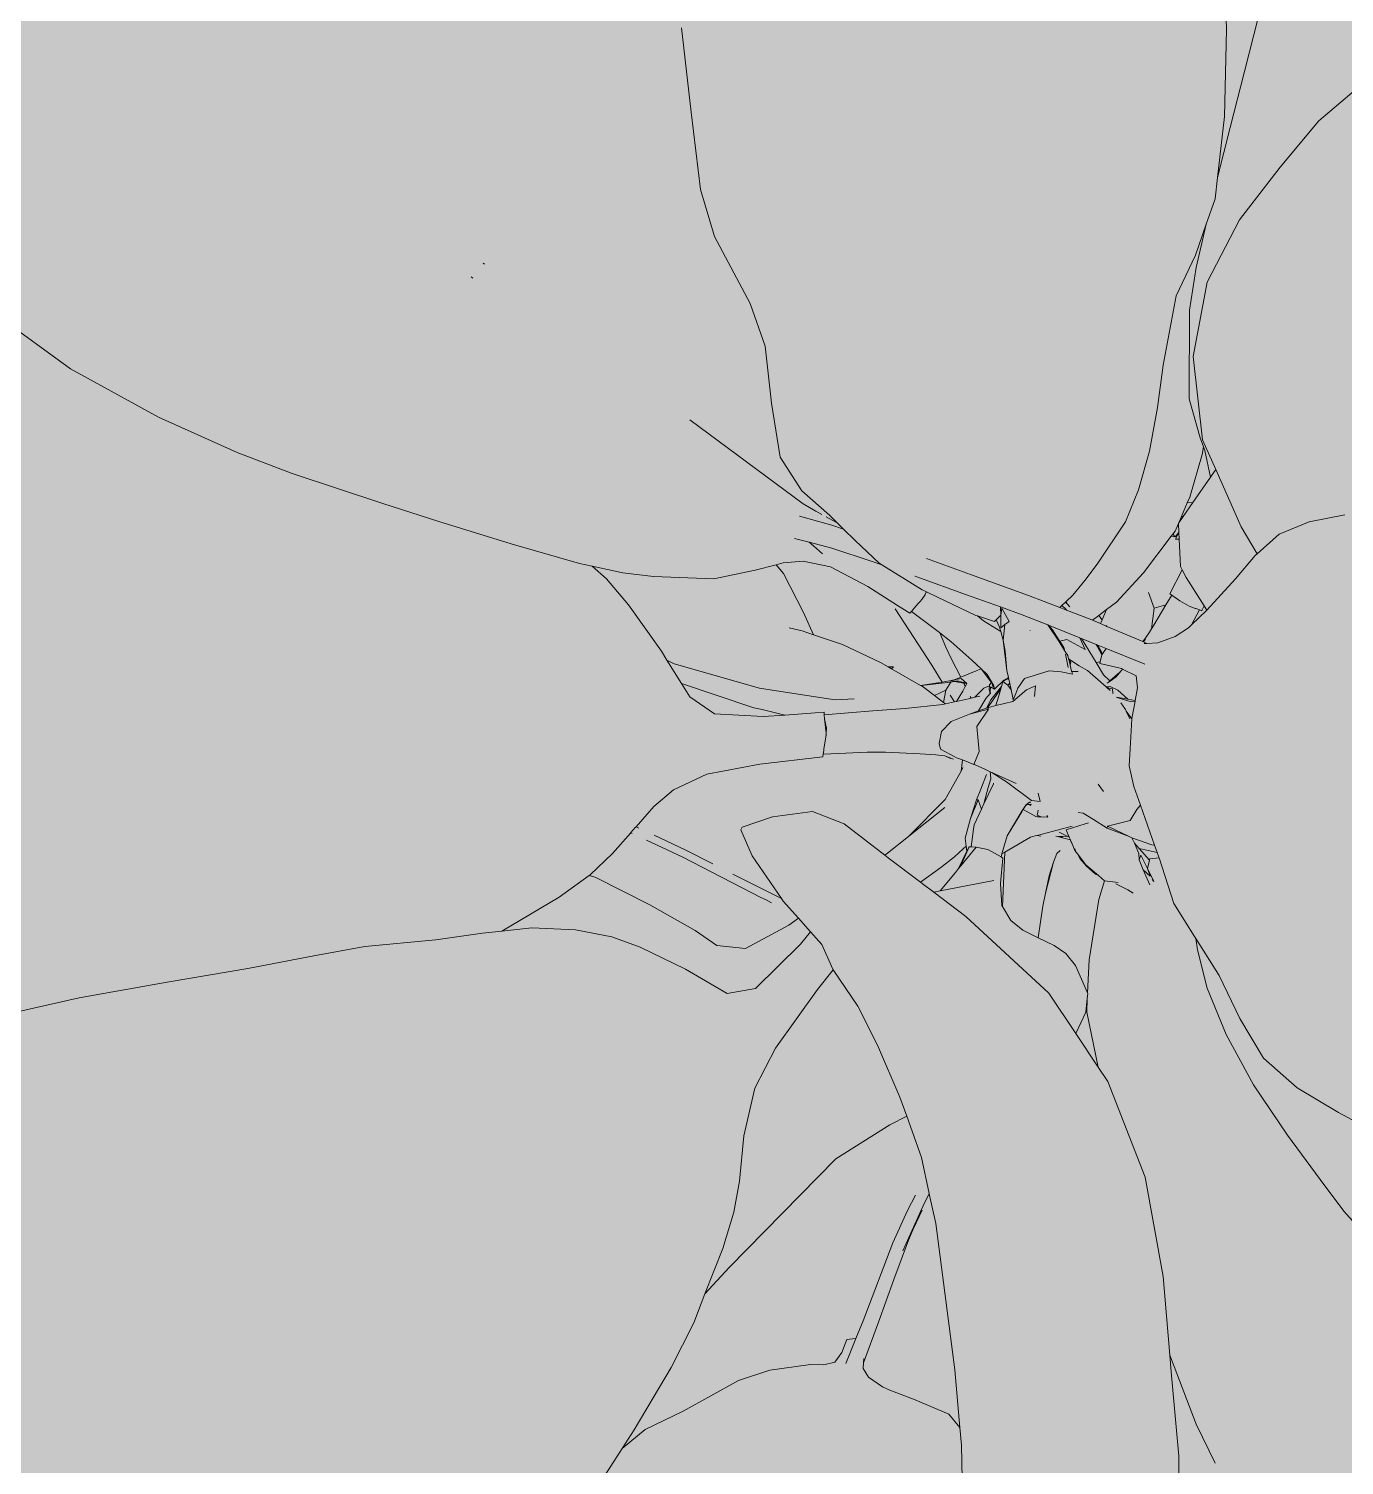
# Model space of a CAD drawing. Header units: millimetres. Extents: x 488786 to 747986, y 25193 to 95000.
# Drawn here: x 580225.8 to 580450.5, y 80676 to 80921.4 of the extents above; entities that cross this region are included whole.
import ezdxf

# ---------------------------------------------------------------- set-up
doc = ezdxf.new("R2010")
doc.units = ezdxf.units.MM
doc.layers.add('25. 255', color=255, linetype='Continuous')
doc.layers.add('7. FUR2', color=241, linetype='Continuous', lineweight=5)

# ---------------------------------------------------------------- blocks, each defined once
blk = doc.blocks.new('YUHIHA_Accessory_Plant_Radial_A_Plan', base_point=(62331.64, -72220.07))
at = {"layer": '25. 255'}
h = blk.add_hatch(color=256, dxfattribs=at)
h.dxf.hatch_style = 1
h.paths.add_polyline_path([(61891.85, -72137.55), (61887.88, -72134.24), (61889.15, -72132.94), (61897.4, -72130.3), (61902.91, -72126.81), (61921, -72113.15), (61924.22, -72109.21), (61927.7, -72106.19), (61934.28, -72103.07), (61941.83, -72100.38), (61959.35, -72094.82), (61966.26, -72092.41), (61986.31, -72088.41), (61993.65, -72086.63), (62013.31, -72083), (62027.58, -72080.87), (62043.03, -72078.33), (62059.88, -72076.48), (62059.97, -72076.48), (62080.34, -72071.75), (62094.01, -72069.46), (62100.54, -72068.78), (62098.86, -72060.68), (62098.29, -72052.25), (62092.94, -72047.19), (62083.69, -72036.66), (62079.18, -72030.61), (62076.08, -72024.9), (62073.7, -72022.48), (62068.51, -72019.08), (62048.53, -72006.36), (62046.59, -72003.81), (62045.72, -72001.39), (62040.12, -71992.94), (62035.28, -71982.01), (62031.88, -71976.51), (62029.66, -71973.08), (62024.87, -71966.31), (62006.35, -71941.72), (62002.49, -71936.11), (62001.08, -71932.02), (61997.02, -71915.83), (61994.08, -71908.61), (61992.19, -71904.15), (61993.06, -71903.83), (61995.66, -71905.29), (61999.01, -71906.17), (62003.91, -71906.54), (62021.48, -71906.27), (62024.48, -71906.16), (62029.84, -71905.71), (62037.1, -71905.82), (62045.83, -71907.4), (62054.53, -71909.7), (62068.23, -71914.1), (62074.92, -71915.6), (62082.53, -71917.7), (62101.17, -71925.65), (62108.87, -71928.42), (62130.28, -71936.78), (62163.61, -71950.87), (62163.98, -71949.81), (62166.85, -71940.94), (62166.8, -71932.37), (62168.21, -71920.79), (62171.84, -71904.66), (62173.79, -71898.68), (62178.13, -71880.16), (62182.66, -71885), (62185.69, -71887.44), (62197.29, -71895.31), (62203.26, -71899.19), (62210.2, -71907.11), (62215.34, -71913.69), (62222.16, -71919.89), (62229.64, -71928.54), (62230.46, -71926.43), (62233.52, -71922.36), (62235.71, -71917.96), (62240.15, -71911.36), (62245.8, -71903.69), (62247.97, -71897.05), (62250.12, -71892.1), (62261.68, -71873.48), (62269.64, -71861.78), (62271.61, -71866.15), (62273.14, -71868.71), (62282.72, -71882.87), (62287.59, -71896.47), (62287.81, -71896.87), (62294.9, -71897.81), (62299.43, -71898.62), (62308.49, -71901.3), (62314.5, -71903.76), (62321.39, -71907.69), (62340.62, -71924.12), (62345.32, -71930.32), (62355.47, -71951.54), (62359.4, -71962.12), (62360.42, -71965.64), (62365.77, -71952.52), (62367.1, -71942.99), (62367.42, -71935.61), (62368.56, -71931.42), (62372.01, -71926.36), (62372.46, -71922.42), (62373.51, -71917.11), (62376.32, -71914.43), (62378.08, -71912.29), (62378.91, -71905.18), (62380.43, -71903.29), (62387.36, -71899.61), (62396.43, -71896.4), (62405.96, -71892.76), (62407.94, -71892.23), (62409, -71893.13), (62409.96, -71894.96), (62414.33, -71900.22), (62429.84, -71916.68), (62430.2, -71917.36), (62443.21, -71902.38), (62448.12, -71898.42), (62450.16, -71895.74), (62456.61, -71883.08), (62464.66, -71869.62), (62466.47, -71867.13), (62475.08, -71858.69), (62480.07, -71855.17), (62484.57, -71852.2), (62498.18, -71839.64), (62519.49, -71817.91), (62524.37, -71813.3), (62528.01, -71811.29), (62542.45, -71804.79), (62552.76, -71798.26), (62553.09, -71799.04), (62551.9, -71801.77), (62551.27, -71805.12), (62551.15, -71809.87), (62552.12, -71826.61), (62552.9, -71834.46), (62553.02, -71841.37), (62551.88, -71849.91), (62546.55, -71872.28), (62543.63, -71886.38), (62540.42, -71895.84), (62537.02, -71905.35), (62532.04, -71921.9), (62516.34, -71967.78), (62514.41, -71972.87), (62517.12, -71971.93), (62522.13, -71970.85), (62528.43, -71970.38), (62531.13, -71969.7), (62544.53, -71967.52), (62554.51, -71967.44), (62565.15, -71964.1), (62571.63, -71963.03), (62579.24, -71961.94), (62592.24, -71960.6), (62597.15, -71959.94), (62608.77, -71957.43), (62612.23, -71956.75), (62611.61, -71957.87), (62606.65, -71962.85), (62604.39, -71966.32), (62599.04, -71978.16), (62596.86, -71984.12), (62591.5, -71991.88), (62586.97, -71997.72), (62583.27, -72004.75), (62575.74, -72014.73), (62573.37, -72018.81), (62566.05, -72029.06), (62559.69, -72036.33), (62546.88, -72049.83), (62575.78, -72040.01), (62587.5, -72036.51), (62600.85, -72033.94), (62618.33, -72032.55), (62625.61, -72033.55), (62628.92, -72033.49), (62642.15, -72034.18), (62651.94, -72036.52), (62656.94, -72037.78), (62661.99, -72037.99), (62668.79, -72037.69), (62678.92, -72038.62), (62704.42, -72042.85), (62717.69, -72044.07), (62728.89, -72044.22), (62724.22, -72047.29), (62716.78, -72052.86), (62706.19, -72063.86), (62701.45, -72069.54), (62692.68, -72076.67), (62688.9, -72079.49), (62685.7, -72082.19), (62679.31, -72089.3), (62668.22, -72099.6), (62664.31, -72103.74), (62659.79, -72107.85), (62652.32, -72112.92), (62642.54, -72119.23), (62631.08, -72127.06), (62618.33, -72135.22), (62604.67, -72142.53), (62591.62, -72148.26), (62580.72, -72151.68), (62563.43, -72155.58), (62555.86, -72155.83), (62565.21, -72157.1), (62574.87, -72160.18), (62582.55, -72163.61), (62586.34, -72165.99), (62590.38, -72169.64), (62601.62, -72177.87), (62608.84, -72184.51), (62615.34, -72187.42), (62620.25, -72190.17), (62634.21, -72200.61), (62638.02, -72204.06), (62649.74, -72213.71), (62649.03, -72214.25), (62644.74, -72215.22), (62634.62, -72220.49), (62626.48, -72225.1), (62622.37, -72226.37), (62622, -72226.44), (62652.26, -72241.84), (62661.18, -72247.35), (62667.73, -72253.73), (62670.64, -72256.44), (62680.74, -72262.68), (62686.88, -72266.88), (62692.3, -72270.87), (62695.7, -72273.6), (62698.49, -72276.71), (62702.07, -72281.85), (62707.31, -72287.82), (62715.11, -72293.4), (62722.49, -72297.96), (62726.53, -72300.89), (62732.31, -72307.54), (62745.32, -72329.57), (62752.65, -72343.38), (62757.37, -72354.87), (62762.04, -72364.41), (62767.79, -72375.25), (62772.94, -72384.18), (62775.41, -72389.67), (62773.1, -72390.18), (62767.94, -72388.64), (62761.86, -72387.97), (62726.31, -72391.68), (62720.53, -72393.02), (62712.44, -72393.88), (62691.73, -72391.1), (62675.66, -72387.1), (62658.27, -72384.52), (62644.65, -72381.02), (62631.01, -72377.19), (62621.26, -72374.63), (62579.93, -72360.59), (62560.74, -72355.28), (62540.51, -72348.87), (62520.16, -72339.71), (62508.07, -72333.66), (62505.68, -72333.44), (62510.42, -72343.05), (62515.6, -72352.17), (62520.15, -72361.46), (62523.04, -72371.57), (62524.16, -72378.43), (62529.28, -72379.02), (62540.14, -72381.23), (62545.13, -72383.15), (62551.18, -72386.6), (62568.67, -72398.9), (62578.42, -72407.06), (62581.68, -72410.42), (62590.2, -72418.14), (62595.59, -72423.66), (62605.52, -72439.71), (62611.05, -72447.98), (62616.1, -72456.72), (62619.67, -72466.57), (62622.24, -72479.7), (62622.02, -72482.06), (62622, -72485.47), (62623.13, -72495), (62622.98, -72510.96), (62626.1, -72522.32), (62626.39, -72524.59), (62628.39, -72544.38), (62628.64, -72550.4), (62629.61, -72561.1), (62630.92, -72569.9), (62629.92, -72569.35), (62625.49, -72564.51), (62617.66, -72559.39), (62610.15, -72555.34), (62604.07, -72552.45), (62596.74, -72546.84), (62591.5, -72542.52), (62585.06, -72538.97), (62576.84, -72532.86), (62573.19, -72530.7), (62563.38, -72522.83), (62549.15, -72508.99), (62541.47, -72500.82), (62534.1, -72491.68), (62527.49, -72482.51), (62522.12, -72474.23), (62517.9, -72466.96), (62517.49, -72466.15), (62516.06, -72465.03), (62503.69, -72458.29), (62496.54, -72454.66), (62489.74, -72448.7), (62484.82, -72443.9), (62478.5, -72439.57), (62470.62, -72432.74), (62463.24, -72427.35), (62458.11, -72422.34), (62437.4, -72400.97), (62429.97, -72392.47), (62426.81, -72388.49), (62424.93, -72386.71), (62426.12, -72388.8), (62430.59, -72397.54), (62434, -72406.86), (62436.08, -72414.68), (62436.55, -72418.94), (62436.23, -72424.03), (62436.87, -72429.01), (62436.82, -72439), (62435.85, -72446.68), (62436.32, -72450.65), (62437.67, -72459.42), (62437.18, -72476.93), (62436.54, -72482.06), (62436.41, -72496.28), (62435.52, -72496.07), (62432.08, -72493.3), (62420.91, -72486.65), (62414.84, -72482.9), (62403.44, -72472.77), (62390.51, -72464.13), (62384.29, -72484.72), (62377.29, -72501.7), (62372.39, -72509.93), (62369.1, -72513.33), (62364.96, -72518.55), (62359.55, -72527.98), (62349.67, -72541.7), (62346.73, -72544.77), (62341.7, -72549.53), (62336.43, -72555.58), (62332.78, -72562.53), (62326.98, -72575.24), (62319.66, -72585.56), (62310.66, -72596.95), (62301.82, -72607.64), (62294.03, -72615.43), (62281.29, -72630.8), (62275.9, -72638), (62272.33, -72641.88), (62271.05, -72640.22), (62270.42, -72635.58), (62268.76, -72630.5), (62265.79, -72624.31), (62261.21, -72616.32), (62253.32, -72603.31), (62250.24, -72599.14), (62246.75, -72592.94), (62243.87, -72584.39), (62241.65, -72575.4), (62238.4, -72561.26), (62232.1, -72546.9), (62225.49, -72523.84), (62222.08, -72515.38), (62218.89, -72506.18), (62214.19, -72475.61), (62212.85, -72457.54), (62212.34, -72438.3), (62213.94, -72380.01), (62214.9, -72367.71), (62214.47, -72366.47), (62207.02, -72368.28), (62200.18, -72369.04), (62196.89, -72369.15), (62189.78, -72370.88), (62182.15, -72373.8), (62172.3, -72375.67), (62163.53, -72376.95), (62157.71, -72377.56), (62147.56, -72379.11), (62150.55, -72371.91), (62152.76, -72362.69), (62146.85, -72362.26), (62137.32, -72360.94), (62128.48, -72362.54), (62107.82, -72362.07), (62102.8, -72361.41), (62088.73, -72360.24), (62088.93, -72359.41), (62091.6, -72356.26), (62095.04, -72349.89), (62086.73, -72349.13), (62083.94, -72348.63), (62075.42, -72350.63), (62070.96, -72351.54), (62067.98, -72351.67), (62065.07, -72351.51), (62055.35, -72351.46), (62048.7, -72351.05), (62039.34, -72350.36), (62033.24, -72349.51), (62026.77, -72347.91), (62015.3, -72344.58), (62004.34, -72341.12), (61999.4, -72339.18), (61995.68, -72337.39), (61988.39, -72334.4), (61980, -72331.24), (61973.04, -72328.96), (61968.96, -72327.25), (61969.26, -72325.78), (61971.59, -72323.95), (61973.65, -72321.12), (61975.87, -72316.45), (61982.34, -72299.14), (61982.73, -72294.11), (61983.74, -72289.94), (61986.93, -72284.87), (61991.01, -72279.96), (62000.93, -72269.05), (62004.85, -72264.61), (62017.71, -72254.64), (62022.31, -72250.57), (62035.3, -72240.26), (62045.07, -72233.06), (62055.63, -72224.78), (62066.7, -72217.31), (62048.93, -72214.46), (62032.78, -72211.3), (62024.54, -72208.77), (62018.11, -72205.4), (62015.25, -72204.24), (62005.56, -72201.78), (61999.51, -72200.41), (61994.1, -72199.11), (61990.66, -72198.05), (61987.4, -72196.86), (61976.29, -72192.99), (61968.8, -72190.12), (61958.3, -72185.94), (61951.67, -72182.6), (61945.02, -72178.25), (61933.52, -72169.87), (61922.67, -72161.58), (61918, -72157.48), (61914.56, -72154.27), (61899.04, -72142.48)])
at = {"layer": '7. FUR2'}
for p, q in [((62362.05, -72043.22), (62361.69, -72031.16)), ((62369.13, -72034.76), (62365.1, -72050.37)), ((62268.93, -72042.95), (62270.59, -72057.33)), ((62361.69, -72058.08), (62362.05, -72043.22)), ((62365.1, -72050.37), (62362.65, -72059.96)), ((62377.84, -72058.81), (62385.34, -72052.42)), ((62270.59, -72057.33), (62272.18, -72070.57)), ((62360.51, -72068.48), (62361.69, -72058.08)), ((62371.19, -72066.75), (62377.84, -72058.81)), ((62362.65, -72059.96), (62360.51, -72068.48)), ((62364.27, -72075.75), (62371.19, -72066.75)), ((62360.09, -72072.14), (62360.51, -72068.48)), ((62272.18, -72070.57), (62274.59, -72078.56)), ((62358.58, -72076.5), (62360.09, -72072.14)), ((62356.74, -72081.78), (62358.58, -72076.5)), ((62358.58, -72076.5), (62356.87, -72083.9)), ((62358.75, -72086.36), (62364.27, -72075.75)), ((62274.59, -72078.56), (62280.66, -72090.02)), ((62235.06, -72083.14), (62235.27, -72083.29)), ((62353.42, -72088.7), (62356.74, -72081.78)), ((62356.87, -72083.9), (62355.7, -72091.19)), ((62232.98, -72085.48), (62233.28, -72085.7)), ((62356.33, -72099.11), (62358.75, -72086.36)), ((62351.24, -72100.54), (62353.42, -72088.7)), ((62150.36, -72090.89), (62164.55, -72101.21)), ((62280.66, -72090.02), (62283.2, -72097.33)), ((62355.7, -72091.19), (62355.66, -72106.34)), ((62283.2, -72097.33), (62284.29, -72107.06)), ((62164.55, -72101.21), (62179.58, -72109.46)), ((62350.26, -72107.79), (62351.24, -72100.54)), ((62357.95, -72113.3), (62356.33, -72099.11)), ((62284.29, -72107.06), (62285.77, -72116.27)), ((62348.89, -72115.24), (62350.26, -72107.79)), ((62355.66, -72106.34), (62357.52, -72112.97)), ((62179.58, -72109.46), (62193.02, -72115.47)), ((62270.36, -72109.89), (62289.72, -72124.26)), ((62357.52, -72112.97), (62358.11, -72114.53)), ((62360.22, -72118.41), (62357.95, -72113.3)), ((62193.02, -72115.47), (62202.4, -72119.09)), ((62347.01, -72121.84), (62348.89, -72115.24)), ((62355.76, -72123.12), (62357.88, -72115.85)), ((62357.88, -72115.85), (62358.11, -72114.53)), ((62358.11, -72114.53), (62358.35, -72115.15)), ((62358.35, -72115.15), (62359.33, -72119.68)), ((62285.77, -72116.27), (62289.5, -72122.03)), ((62360.22, -72118.41), (62359.33, -72119.68)), ((62364.57, -72128.19), (62360.22, -72118.41)), ((62202.4, -72119.09), (62217.92, -72124.2)), ((62359.33, -72119.68), (62356.3, -72124.02)), ((62289.5, -72122.03), (62294.19, -72126.16)), ((62344.77, -72127.31), (62347.01, -72121.84)), ((62355.35, -72124.07), (62355.76, -72123.12)), ((62217.92, -72124.2), (62227.48, -72127.27)), ((62289.72, -72124.26), (62291.86, -72125.5)), ((62291.86, -72125.5), (62292.92, -72126.07)), ((62354.34, -72126.4), (62355.35, -72124.07)), ((62356.3, -72124.02), (62354.64, -72126.39)), ((62355.35, -72124.07), (62356.3, -72124.02)), ((62227.48, -72127.27), (62239.85, -72131.11)), ((62289.06, -72126.36), (62294.61, -72127.88)), ((62293.64, -72126.47), (62294.77, -72127.11)), ((62294.19, -72126.16), (62295.53, -72127.48)), ((62294.61, -72127.88), (62296.61, -72128.56)), ((62294.77, -72127.11), (62295.53, -72127.48)), ((62295.53, -72127.48), (62296.61, -72128.56)), ((62339.94, -72134.53), (62344.77, -72127.31)), ((62353.25, -72128.91), (62353.83, -72127.59)), ((62353.84, -72127.52), (62353.83, -72127.59)), ((62353.83, -72127.59), (62353.84, -72127.55)), ((62353.89, -72129.17), (62353.83, -72127.59)), ((62353.88, -72127.47), (62353.84, -72127.52)), ((62354.64, -72126.39), (62353.88, -72127.47)), ((62353.88, -72127.47), (62354.34, -72126.4)), ((62354.34, -72126.4), (62354.64, -72126.39)), ((62367.3, -72132.78), (62364.57, -72128.19)), ((62376.15, -72127.32), (62371.06, -72129.43)), ((62382.29, -72126.13), (62376.15, -72127.32)), ((62290.73, -72130.8), (62288.23, -72130.15)), ((62291.47, -72131.43), (62290.73, -72130.8)), ((62294.61, -72131.8), (62290.73, -72130.8)), ((62296.61, -72128.56), (62298.57, -72130.51)), ((62298.57, -72130.51), (62302.69, -72134.39)), ((62347.89, -72136.02), (62352.6, -72129.78)), ((62352.6, -72129.78), (62352.88, -72129.41)), ((62352.6, -72129.78), (62353.25, -72129.9)), ((62352.88, -72129.41), (62353.25, -72128.91)), ((62353.25, -72129.9), (62352.88, -72129.41)), ((62353.89, -72129.17), (62353.25, -72129.9)), ((62353.33, -72130.29), (62353.89, -72129.17)), ((62353.97, -72130.31), (62353.33, -72130.29)), ((62353.89, -72129.17), (62353.97, -72130.31)), ((62353.97, -72130.31), (62354.18, -72134.95)), ((62371.06, -72129.43), (62367.3, -72132.78)), ((62239.85, -72131.11), (62251.5, -72134.45)), ((62293.03, -72132.78), (62291.47, -72131.43)), ((62301.52, -72134.1), (62294.61, -72131.8)), ((62366.95, -72133.09), (62363.6, -72137.07)), ((62367.3, -72132.78), (62366.95, -72133.09)), ((62251.5, -72134.45), (62253.65, -72134.92)), ((62256.09, -72137.09), (62253.65, -72134.92)), ((62253.65, -72134.92), (62258.88, -72136.06)), ((62274.43, -72137.08), (62281.5, -72135.58)), ((62281.5, -72135.58), (62285.12, -72134.66)), ((62285.12, -72134.66), (62286.31, -72134.35)), ((62286.35, -72136.17), (62285.12, -72134.66)), ((62286.31, -72134.35), (62289.71, -72134.03)), ((62289.71, -72134.03), (62294.41, -72135.01)), ((62294.41, -72135.01), (62300.77, -72138.38)), ((62303.14, -72134.66), (62301.52, -72134.1)), ((62302.69, -72134.39), (62303.14, -72134.66)), ((62303.14, -72134.66), (62310.02, -72138.93)), ((62310.79, -72133.57), (62318.3, -72136.31)), ((62337.84, -72137.34), (62339.94, -72134.53)), ((62354.46, -72135.5), (62352.38, -72139.65)), ((62354.18, -72134.95), (62354.46, -72135.5)), ((62354.46, -72135.5), (62355.15, -72136.82)), ((62259.85, -72141.53), (62256.09, -72137.09)), ((62258.88, -72136.06), (62264.16, -72136.68)), ((62264.16, -72136.68), (62274.43, -72137.08)), ((62289.78, -72142.82), (62286.35, -72136.17)), ((62308.78, -72136.63), (62308.85, -72136.63)), ((62309.13, -72136.75), (62308.85, -72136.63)), ((62317.61, -72139.77), (62309.13, -72136.75)), ((62318.3, -72136.31), (62328.23, -72139.92)), ((62335.77, -72139.86), (62337.84, -72137.34)), ((62343.24, -72141.03), (62347.89, -72136.02)), ((62355.15, -72136.82), (62358.24, -72141.67)), ((62363.6, -72137.07), (62358.71, -72142.4)), ((62300.77, -72138.38), (62305.85, -72141.6)), ((62309.69, -72140.91), (62309.97, -72140.58)), ((62309.97, -72140.58), (62310.48, -72139.87)), ((62310.02, -72138.93), (62310.77, -72139.29)), ((62310.54, -72139.8), (62310.48, -72139.87)), ((62310.58, -72139.7), (62310.54, -72139.8)), ((62310.58, -72139.7), (62310.77, -72139.29)), ((62310.77, -72139.29), (62312.69, -72140.22)), ((62312.69, -72140.22), (62319.23, -72143.33)), ((62323.45, -72141.87), (62317.61, -72139.77)), ((62328.23, -72139.92), (62333.57, -72141.97)), ((62334.63, -72140.96), (62335.77, -72139.86)), ((62348.74, -72139.41), (62349.67, -72142.08)), ((62352.69, -72139.86), (62351.7, -72141.51)), ((62352.38, -72139.65), (62352.69, -72139.86)), ((62352.69, -72139.86), (62354.1, -72140.8)), ((62265.48, -72149.44), (62259.85, -72141.53)), ((62291.5, -72146.63), (62289.78, -72142.82)), ((62305.42, -72142.18), (62311.67, -72151.8)), ((62305.85, -72141.6), (62307.96, -72142.94)), ((62307.96, -72142.94), (62308.22, -72142.65)), ((62308.22, -72142.65), (62308.67, -72142.08)), ((62308.22, -72142.65), (62313, -72146.21)), ((62309.36, -72141.29), (62308.67, -72142.08)), ((62309.69, -72140.91), (62309.36, -72141.29)), ((62327.12, -72143.19), (62323.45, -72141.87)), ((62323.45, -72141.87), (62323.47, -72143.28)), ((62323.47, -72143.28), (62323.63, -72142.08)), ((62324.89, -72144.37), (62323.63, -72142.08)), ((62333.57, -72141.97), (62333.92, -72141.64)), ((62333.57, -72141.97), (62334.68, -72142.4)), ((62333.92, -72141.64), (62334.63, -72140.96)), ((62334.6, -72142.24), (62333.92, -72141.64)), ((62334.68, -72142.4), (62334.6, -72142.24)), ((62334.8, -72141.31), (62334.62, -72141.08)), ((62334.63, -72140.96), (62334.8, -72141.31)), ((62334.68, -72142.4), (62338.74, -72143.96)), ((62334.8, -72141.31), (62335.3, -72141.84)), ((62340.21, -72143.33), (62341.56, -72142.3)), ((62341.56, -72142.3), (62340.79, -72144.09)), ((62341.56, -72142.3), (62343.24, -72141.03)), ((62349.23, -72145.6), (62349.67, -72142.08)), ((62351.7, -72141.51), (62349.63, -72144.98)), ((62349.67, -72142.08), (62351.7, -72141.51)), ((62354.1, -72140.8), (62355.65, -72141.76)), ((62355.65, -72141.76), (62356.39, -72142.01)), ((62357.45, -72142.36), (62356.09, -72144.9)), ((62358.64, -72142.47), (62356.09, -72144.9)), ((62356.67, -72142.15), (62356.39, -72142.01)), ((62356.39, -72142.01), (62357, -72142.21)), ((62357, -72142.21), (62356.67, -72142.15)), ((62357, -72142.21), (62357.45, -72142.36)), ((62357.45, -72142.36), (62357.78, -72142.47)), ((62357.79, -72142.51), (62357.78, -72142.47)), ((62357.78, -72142.47), (62357.81, -72142.48)), ((62357.81, -72142.48), (62357.79, -72142.51)), ((62357.81, -72142.48), (62358.24, -72141.67)), ((62358.24, -72141.67), (62358.71, -72142.4)), ((62358.71, -72142.4), (62358.64, -72142.47)), ((62289.56, -72145.97), (62287.31, -72145.44)), ((62319.23, -72143.33), (62319.49, -72143.41)), ((62319.49, -72143.41), (62320.54, -72144.23)), ((62319.49, -72143.41), (62322.42, -72144.36)), ((62323.48, -72146.06), (62320.54, -72144.23)), ((62322.42, -72144.36), (62322.69, -72144.08)), ((62322.69, -72144.08), (62323.47, -72143.28)), ((62323.26, -72145.31), (62322.69, -72144.08)), ((62323.48, -72146.06), (62323.26, -72145.31)), ((62323.47, -72143.28), (62323.49, -72145.42)), ((62323.49, -72145.42), (62324.19, -72144.89)), ((62324.19, -72144.89), (62323.91, -72147.52)), ((62324.89, -72144.37), (62324.19, -72144.89)), ((62331.51, -72144.95), (62327.12, -72143.19)), ((62333.37, -72147.73), (62331.51, -72144.95)), ((62331.64, -72145), (62331.51, -72144.95)), ((62331.64, -72145), (62332.3, -72145.8)), ((62336.97, -72147.15), (62331.64, -72145)), ((62338.74, -72143.96), (62339.15, -72144.13)), ((62339.15, -72144.13), (62340.21, -72143.33)), ((62339.15, -72144.13), (62340.5, -72144.71)), ((62340.21, -72143.33), (62340.79, -72144.09)), ((62340.63, -72144.44), (62340.5, -72144.71)), ((62340.5, -72144.71), (62341.61, -72145.18)), ((62340.79, -72144.09), (62340.63, -72144.44)), ((62341.49, -72145.02), (62341.61, -72145.18)), ((62341.61, -72145.18), (62347.74, -72147.79)), ((62349.63, -72144.98), (62349.23, -72145.6)), ((62355.53, -72145.43), (62353.28, -72146.92)), ((62356.09, -72144.9), (62355.53, -72145.43)), ((62291.5, -72146.63), (62289.56, -72145.97)), ((62296.43, -72148.31), (62291.5, -72146.63)), ((62313, -72146.21), (62313.07, -72146.27)), ((62314.11, -72148.72), (62313.07, -72146.27)), ((62313.07, -72146.27), (62314.93, -72147.76)), ((62314.93, -72147.76), (62318.56, -72150.96)), ((62323.91, -72147.52), (62323.48, -72146.06)), ((62324.54, -72152.7), (62323.91, -72147.52)), ((62323.91, -72147.52), (62324.24, -72149.44)), ((62328.5, -72145.91), (62328.51, -72145.93)), ((62332.3, -72145.8), (62333.38, -72147.47)), ((62334.37, -72149.31), (62333.37, -72147.73)), ((62333.38, -72147.47), (62333.55, -72147.7)), ((62333.55, -72147.7), (62334.76, -72147.45)), ((62333.55, -72147.7), (62334.26, -72148.78)), ((62337.87, -72149.15), (62334.76, -72147.45)), ((62337.87, -72149.15), (62336.97, -72147.15)), ((62337.29, -72147.27), (62336.97, -72147.15)), ((62339.76, -72151.36), (62337.29, -72147.27)), ((62339.76, -72148.27), (62337.29, -72147.27)), ((62348.27, -72147.06), (62347.74, -72147.79)), ((62347.74, -72147.79), (62347.85, -72147.84)), ((62347.85, -72147.84), (62348.19, -72147.39)), ((62347.85, -72147.84), (62348.46, -72148.09)), ((62348.87, -72146.15), (62348.27, -72147.06)), ((62349.23, -72145.6), (62348.87, -72146.15)), ((62353.28, -72146.92), (62350.29, -72148.01)), ((62266.41, -72150.93), (62265.48, -72149.44)), ((62302.9, -72151.38), (62296.43, -72148.31)), ((62315.08, -72150.76), (62314.11, -72148.72)), ((62324.24, -72149.44), (62324.54, -72152.7)), ((62334.26, -72148.78), (62334.45, -72149.43)), ((62334.26, -72148.78), (62334.37, -72149.31)), ((62334.45, -72149.43), (62334.37, -72149.31)), ((62334.92, -72150.16), (62334.45, -72149.43)), ((62334.52, -72149.95), (62335.02, -72152.22)), ((62335.06, -72150.73), (62334.92, -72150.16)), ((62339.92, -72148.58), (62339.76, -72148.27)), ((62339.97, -72148.35), (62339.76, -72148.27)), ((62340.75, -72150.05), (62339.92, -72148.58)), ((62339.97, -72148.35), (62340.79, -72149.96)), ((62340.05, -72148.38), (62339.97, -72148.35)), ((62340.05, -72148.38), (62340.83, -72149.9)), ((62341.5, -72148.97), (62340.05, -72148.38)), ((62340.75, -72150.05), (62340.48, -72151.27)), ((62340.76, -72150), (62340.75, -72150.05)), ((62340.79, -72149.96), (62340.76, -72150)), ((62340.83, -72149.9), (62340.79, -72149.96)), ((62341.5, -72148.97), (62340.83, -72149.9)), ((62347.68, -72151.45), (62341.5, -72148.97)), ((62348.46, -72148.09), (62347.98, -72148.11)), ((62350.29, -72148.01), (62348.46, -72148.09)), ((62266.41, -72150.93), (62267.69, -72151.6)), ((62268.91, -72154.93), (62266.41, -72150.93)), ((62267.69, -72151.6), (62282.24, -72155.74)), ((62304.21, -72152.12), (62302.9, -72151.38)), ((62305.15, -72152.1), (62304.21, -72152.12)), ((62304.81, -72152.46), (62304.21, -72152.12)), ((62304.81, -72152.46), (62305.15, -72152.1)), ((62309.77, -72155.26), (62304.81, -72152.46)), ((62313.47, -72154.7), (62311.67, -72151.8)), ((62316.63, -72153.88), (62315.08, -72150.76)), ((62319.3, -72152.8), (62316.63, -72153.88)), ((62320.15, -72152.45), (62318.56, -72150.96)), ((62320.15, -72152.45), (62319.3, -72152.8)), ((62321.14, -72153.42), (62320.15, -72152.45)), ((62321.9, -72154.79), (62320.15, -72152.45)), ((62324.54, -72152.7), (62324.8, -72153.92)), ((62327.54, -72154.11), (62331.74, -72152.76)), ((62333.78, -72152.93), (62331.74, -72152.76)), ((62335.06, -72150.73), (62336.9, -72151.95)), ((62335.09, -72150.84), (62335.06, -72150.73)), ((62335.09, -72150.84), (62335.43, -72151.33)), ((62335.14, -72151.03), (62335.09, -72150.84)), ((62335.14, -72151.03), (62335.43, -72151.33)), ((62335.34, -72151.83), (62335.14, -72151.03)), ((62335.43, -72151.33), (62335.34, -72151.83)), ((62335.59, -72152.84), (62335.34, -72151.83)), ((62336.68, -72152.87), (62335.59, -72152.84)), ((62335.6, -72152.89), (62335.59, -72152.84)), ((62335.6, -72152.89), (62336.68, -72152.87)), ((62335.72, -72153.37), (62335.6, -72152.89)), ((62336.9, -72151.95), (62338.31, -72152.75)), ((62338.31, -72152.75), (62341.47, -72155.52)), ((62339.76, -72151.36), (62340.48, -72151.27)), ((62341.03, -72153.47), (62339.76, -72151.36)), ((62340.48, -72151.27), (62340.43, -72151.5)), ((62340.43, -72151.5), (62343.65, -72152.29)), ((62344, -72152.84), (62343.21, -72153.79)), ((62343.65, -72152.29), (62344.08, -72152.39)), ((62343.82, -72153), (62344, -72152.84)), ((62344.07, -72152.75), (62344, -72152.84)), ((62344.11, -72152.72), (62344.07, -72152.75)), ((62344.08, -72152.39), (62344.28, -72152.49)), ((62344.11, -72152.72), (62344.28, -72152.49)), ((62344.28, -72152.49), (62346.6, -72153.66)), ((62348.08, -72151.62), (62347.68, -72151.45)), ((62281.31, -72159.08), (62268.91, -72154.93)), ((62270.34, -72157.23), (62268.91, -72154.93)), ((62313.47, -72154.7), (62309.77, -72155.26)), ((62309.86, -72155.31), (62309.77, -72155.26)), ((62314.93, -72154.7), (62309.86, -72155.31)), ((62309.86, -72155.31), (62310.21, -72155.24)), ((62310.29, -72155.56), (62309.86, -72155.31)), ((62310.21, -72155.24), (62314.93, -72154.7)), ((62314.69, -72154.51), (62313.47, -72154.7)), ((62314.07, -72156.07), (62314.93, -72154.7)), ((62314.69, -72154.51), (62315.52, -72154.33)), ((62316.29, -72154.53), (62314.69, -72154.51)), ((62314.93, -72154.7), (62315.48, -72154.63)), ((62315.48, -72154.63), (62316.29, -72154.53)), ((62316.19, -72154.74), (62315.48, -72154.63)), ((62316.63, -72153.88), (62315.52, -72154.33)), ((62315.52, -72154.33), (62316.7, -72154.08)), ((62317.14, -72154.88), (62316.19, -72154.74)), ((62316.29, -72154.53), (62317.69, -72154.97)), ((62316.7, -72154.08), (62317.69, -72154.97)), ((62317.42, -72155.46), (62317.14, -72154.88)), ((62317.69, -72154.97), (62317.14, -72154.88)), ((62317.69, -72154.97), (62317.42, -72155.46)), ((62321.14, -72153.42), (62322.24, -72155.24)), ((62321.55, -72155.2), (62321.9, -72154.79)), ((62321.55, -72155.2), (62321.56, -72155.36)), ((62321.95, -72154.85), (62321.9, -72154.79)), ((62322.18, -72155.57), (62321.95, -72154.85)), ((62322.24, -72155.24), (62321.95, -72154.85)), ((62322.27, -72155.35), (62322.18, -72155.57)), ((62322.24, -72155.24), (62322.27, -72155.35)), ((62322.27, -72155.35), (62322.41, -72155.9)), ((62324, -72154.4), (62322.41, -72155.9)), ((62323.85, -72154.63), (62323.62, -72155.45)), ((62323.85, -72154.63), (62324.67, -72154.12)), ((62324.69, -72155.23), (62323.85, -72154.63)), ((62324.21, -72154.3), (62324, -72154.4)), ((62324.21, -72154.3), (62324.07, -72154.42)), ((62324.27, -72154.24), (62324.21, -72154.27)), ((62324.21, -72154.27), (62324.21, -72154.3)), ((62324.3, -72154.22), (62324.27, -72154.24)), ((62324.74, -72154.04), (62324.3, -72154.22)), ((62324.8, -72153.92), (62324.61, -72154.03)), ((62324.67, -72154.12), (62324.74, -72154.04)), ((62324.67, -72154.12), (62324.75, -72154.07)), ((62324.69, -72155.23), (62325, -72154.88)), ((62324.69, -72155.23), (62325.01, -72154.93)), ((62324.69, -72155.23), (62325.24, -72156)), ((62324.74, -72154.04), (62324.81, -72153.95)), ((62324.75, -72154.07), (62324.81, -72153.99)), ((62324.75, -72154.07), (62324.82, -72154.03)), ((62324.8, -72153.92), (62324.81, -72153.99)), ((62324.81, -72153.99), (62324.82, -72154.03)), ((62324.82, -72154.03), (62325, -72154.88)), ((62325, -72154.88), (62325.01, -72154.93)), ((62325.01, -72154.93), (62325.24, -72156)), ((62327.54, -72154.11), (62326.38, -72155.75)), ((62329.4, -72155.33), (62327.87, -72156.02)), ((62329.24, -72157.17), (62329.4, -72155.33)), ((62333.78, -72152.93), (62335.72, -72153.37)), ((62341.03, -72153.47), (62342.09, -72154.51)), ((62342.14, -72154.56), (62341.66, -72154.91)), ((62341.96, -72154.61), (62342.09, -72154.51)), ((62342.09, -72154.51), (62343.82, -72153)), ((62342.12, -72154.54), (62342.14, -72154.56)), ((62343.21, -72153.79), (62342.14, -72154.56)), ((62346.6, -72153.66), (62346.86, -72155.68)), ((62274.58, -72160.14), (62270.34, -72157.23)), ((62282.24, -72155.74), (62285.15, -72156.18)), ((62285.15, -72156.18), (62295.17, -72157.71)), ((62295.17, -72157.71), (62298.4, -72157.54)), ((62312.17, -72157.01), (62310.29, -72155.56)), ((62312.17, -72157.01), (62314.07, -72156.07)), ((62313.68, -72158.18), (62312.17, -72157.01)), ((62313.68, -72158.18), (62314.07, -72156.07)), ((62315.57, -72158.09), (62314.84, -72156.92)), ((62316.99, -72156.23), (62315.93, -72158)), ((62317.97, -72157.54), (62315.93, -72158)), ((62317.42, -72155.46), (62316.99, -72156.23)), ((62318.41, -72157.44), (62317.97, -72157.54)), ((62318.41, -72157.44), (62318.27, -72157.15)), ((62319.05, -72157.3), (62318.41, -72157.44)), ((62319.05, -72157.3), (62320.6, -72155.76)), ((62319.9, -72157.11), (62319.05, -72157.3)), ((62320.95, -72157.52), (62319.66, -72159.64)), ((62321.54, -72155.37), (62320.6, -72155.76)), ((62320.95, -72157.52), (62321.64, -72156.64)), ((62321.78, -72157.76), (62321.04, -72159.14)), ((62321.23, -72159.08), (62323.5, -72155.86)), ((62321.54, -72155.37), (62321.51, -72155.9)), ((62321.64, -72156.64), (62321.51, -72155.9)), ((62321.56, -72155.36), (62321.54, -72155.37)), ((62321.65, -72156.73), (62321.64, -72156.64)), ((62321.65, -72156.3), (62321.7, -72155.53)), ((62321.7, -72156.71), (62321.65, -72156.3)), ((62322.41, -72155.9), (62321.7, -72155.53)), ((62321.78, -72157.76), (62323.62, -72155.45)), ((62323.15, -72157.05), (62322.66, -72158.73)), ((62323.5, -72155.86), (62323.15, -72157.05)), ((62323.62, -72155.45), (62323.5, -72155.86)), ((62325.24, -72156), (62325.48, -72157.11)), ((62325.48, -72157.11), (62325.61, -72157.74)), ((62325.56, -72158.03), (62327.87, -72156.02)), ((62325.61, -72157.74), (62326.03, -72156.66)), ((62326.03, -72156.66), (62326.38, -72155.75)), ((62342.01, -72155.49), (62341.47, -72155.52)), ((62341.47, -72155.52), (62341.67, -72155.7)), ((62342.56, -72155.85), (62341.67, -72155.7)), ((62341.67, -72155.7), (62342.19, -72156.15)), ((62342.18, -72155.48), (62342.01, -72155.49)), ((62342.18, -72155.48), (62343.49, -72156.11)), ((62342.56, -72155.85), (62342.65, -72156.62)), ((62342.65, -72156.62), (62342.66, -72156.64)), ((62343.25, -72157.26), (62345.18, -72157.62)), ((62343.3, -72157.33), (62345.59, -72158)), ((62343.49, -72156.11), (62345.18, -72157.62)), ((62345.18, -72157.62), (62346.45, -72157.86)), ((62346.86, -72155.68), (62346.45, -72157.86)), ((62282.9, -72160.6), (62274.58, -72160.14)), ((62282.68, -72159.4), (62281.31, -72159.08)), ((62286.57, -72160.33), (62282.68, -72159.4)), ((62291.74, -72159.95), (62286.57, -72160.33)), ((62293.28, -72159.85), (62291.74, -72159.95)), ((62293.28, -72159.85), (62293.32, -72159.84)), ((62293.32, -72160.3), (62293.28, -72159.85)), ((62293.32, -72160.3), (62301.61, -72159.64)), ((62301.61, -72159.64), (62307.16, -72159.23)), ((62313.6, -72158.53), (62307.16, -72159.23)), ((62314.02, -72158.44), (62313.6, -72158.53)), ((62314.02, -72158.44), (62313.68, -72158.18)), ((62315.57, -72158.09), (62314.02, -72158.44)), ((62315.02, -72161.46), (62318.13, -72160.2)), ((62315.93, -72158), (62315.57, -72158.09)), ((62321.38, -72159.31), (62318.13, -72160.2)), ((62318.13, -72160.2), (62319.66, -72159.64)), ((62321.38, -72159.31), (62319.38, -72162.3)), ((62319.66, -72159.64), (62321.04, -72159.14)), ((62321.04, -72159.14), (62321.23, -72159.08)), ((62321.23, -72159.08), (62321.43, -72159.03)), ((62321.23, -72159.08), (62321.38, -72159.31)), ((62321.43, -72159.03), (62322.66, -72158.73)), ((62322.66, -72158.73), (62324.13, -72158.38)), ((62324.13, -72158.38), (62325.56, -72158.03)), ((62344.78, -72159.36), (62344, -72158.24)), ((62344.89, -72159.62), (62344.78, -72159.36)), ((62344.92, -72159.66), (62344.89, -72159.62)), ((62345.89, -72160.99), (62344.92, -72159.66)), ((62345.55, -72160.97), (62344.92, -72159.66)), ((62345.59, -72158), (62346.42, -72157.97)), ((62346.42, -72157.97), (62345.91, -72160.66)), ((62346.45, -72157.86), (62346.42, -72157.97)), ((62286.57, -72160.33), (62282.9, -72160.6)), ((62293.38, -72160.99), (62293.32, -72160.3)), ((62293.38, -72160.99), (62293.7, -72162.59)), ((62293.62, -72163.45), (62293.38, -72160.99)), ((62293.7, -72162.59), (62293.62, -72163.45)), ((62313.37, -72163.15), (62315.02, -72161.46)), ((62319.78, -72166.54), (62319.38, -72162.3)), ((62345.89, -72160.99), (62345.6, -72166.1)), ((62345.91, -72160.66), (62345.89, -72160.99)), ((62293.64, -72163.74), (62293.27, -72166.16)), ((62293.59, -72163.73), (62293.58, -72163.75)), ((62293.64, -72163.74), (62293.62, -72163.45)), ((62312.94, -72165.22), (62313.37, -72163.15)), ((62282.31, -72168.72), (62293.07, -72167.5)), ((62293.07, -72167.5), (62293.14, -72167.03)), ((62293.14, -72167.03), (62293.23, -72166.37)), ((62293.14, -72167.03), (62297.02, -72166.83)), ((62293.27, -72166.16), (62293.23, -72166.37)), ((62297.02, -72166.83), (62300.67, -72166.7)), ((62300.67, -72166.7), (62303.76, -72166.69)), ((62303.76, -72166.69), (62309.73, -72166.96)), ((62309.73, -72166.96), (62312.39, -72167.15)), ((62312.39, -72167.15), (62313.91, -72167.32)), ((62313.16, -72166.14), (62312.94, -72165.22)), ((62313.16, -72166.14), (62315.49, -72167.39)), ((62314.91, -72167.76), (62313.91, -72167.32)), ((62313.91, -72167.32), (62314.06, -72167.34)), ((62314.06, -72167.34), (62315.41, -72167.87)), ((62315.49, -72167.39), (62315.93, -72167.62)), ((62315.93, -72167.62), (62316.96, -72168.01)), ((62319.78, -72166.54), (62318.89, -72168.76)), ((62345.6, -72166.1), (62345.44, -72169.03)), ((62273.25, -72170.42), (62282.31, -72168.72)), ((62316.7, -72169.9), (62314, -72174.75)), ((62316.96, -72168.01), (62316.7, -72169.9)), ((62317.02, -72169.32), (62316.7, -72169.9)), ((62316.96, -72168.01), (62318.89, -72168.76)), ((62317.68, -72168.82), (62317.7, -72168.84)), ((62319, -72168.81), (62318.89, -72168.76)), ((62320.86, -72169.66), (62319, -72168.81)), ((62320.85, -72169.69), (62320.86, -72169.66)), ((62321.69, -72170.03), (62320.86, -72169.66)), ((62321.78, -72171.14), (62321.69, -72170.03)), ((62321.97, -72170.16), (62321.69, -72170.03)), ((62345.44, -72169.03), (62346.21, -72172.55)), ((62267.58, -72173.09), (62273.25, -72170.42)), ((62320.05, -72172.98), (62321.06, -72170.47)), ((62322.23, -72172.08), (62320.6, -72175.49)), ((62321.3, -72172.7), (62321.78, -72171.25)), ((62321.8, -72171.18), (62321.78, -72171.14)), ((62321.78, -72171.25), (62321.8, -72171.18)), ((62321.97, -72170.16), (62324.65, -72171.87)), ((62326.12, -72172.05), (62321.97, -72170.16)), ((62322.25, -72171.99), (62322.22, -72172.06)), ((62322.23, -72172.08), (62322.22, -72172.06)), ((62324.65, -72171.87), (62324.68, -72171.89)), ((62324.68, -72171.89), (62328.73, -72174.94)), ((62324.68, -72171.89), (62325.08, -72172.14)), ((62340.12, -72172.15), (62341.03, -72173.41)), ((62264.17, -72175.98), (62267.58, -72173.09)), ((62307.79, -72181), (62314, -72174.75)), ((62319.6, -72174.8), (62318.3, -72178.01)), ((62318.3, -72178.01), (62319.31, -72174.81)), ((62319.31, -72174.81), (62320.05, -72172.98)), ((62319.31, -72174.81), (62319.6, -72174.8)), ((62320.16, -72176.43), (62319.6, -72174.8)), ((62320.6, -72175.49), (62321.3, -72172.7)), ((62328.73, -72174.94), (62330.19, -72175.12)), ((62330.19, -72175.12), (62329.88, -72173.68)), ((62346.21, -72172.55), (62347.35, -72175.74)), ((62261.16, -72179.41), (62264.17, -72175.98)), ((62284.46, -72177.7), (62291.33, -72176.8)), ((62291.33, -72176.8), (62296.7, -72178.94)), ((62307.79, -72181), (62313.94, -72176.13)), ((62320.16, -72176.43), (62318.91, -72179.09)), ((62320.6, -72175.49), (62320.16, -72176.43)), ((62324.59, -72180.94), (62327.09, -72176.73)), ((62327.07, -72176.88), (62324.59, -72180.94)), ((62327.33, -72176.46), (62327.07, -72176.88)), ((62327.78, -72175.71), (62327.09, -72176.73)), ((62327.78, -72175.71), (62327.33, -72176.46)), ((62329.44, -72177.65), (62327.33, -72176.46)), ((62327.78, -72175.71), (62327.82, -72175.68)), ((62327.82, -72175.68), (62327.87, -72175.64)), ((62327.82, -72175.68), (62327.88, -72175.76)), ((62327.87, -72175.64), (62328.38, -72175.24)), ((62327.87, -72175.64), (62328.05, -72175.62)), ((62328.05, -72175.62), (62328.36, -72175.59)), ((62328.58, -72175.75), (62328.05, -72175.62)), ((62328.36, -72175.59), (62328.7, -72175.55)), ((62328.38, -72175.24), (62328.61, -72175.2)), ((62328.58, -72175.75), (62328.61, -72175.77)), ((62329.79, -72176.91), (62329.71, -72177.41)), ((62329.71, -72177.41), (62330.4, -72177.75)), ((62329.85, -72176.57), (62329.79, -72176.91)), ((62336.7, -72177.01), (62337.57, -72177.12)), ((62337.57, -72177.12), (62339.31, -72178.2)), ((62345.61, -72178.33), (62346.75, -72176.49)), ((62346.75, -72176.49), (62347.35, -72175.74)), ((62347.35, -72175.74), (62349.77, -72182.57)), ((62260.28, -72180.4), (62261.07, -72179.51)), ((62261.07, -72179.51), (62261.16, -72179.41)), ((62261.16, -72179.41), (62261.65, -72179.64)), ((62279.08, -72179.95), (62279.3, -72179.47)), ((62279.3, -72179.47), (62284.46, -72177.7)), ((62296.7, -72178.94), (62303.65, -72184.28)), ((62318.3, -72178.01), (62317.38, -72181.34)), ((62318.4, -72182.82), (62318.79, -72179.83)), ((62318.91, -72179.09), (62318.79, -72179.83)), ((62329.81, -72177.72), (62329.44, -72177.65)), ((62329.71, -72180.89), (62335.66, -72179.29)), ((62329.77, -72177.68), (62329.81, -72177.72)), ((62329.81, -72177.72), (62330.21, -72177.73)), ((62330.21, -72177.73), (62330.4, -72177.75)), ((62331.5, -72177.76), (62330.4, -72177.75)), ((62331.5, -72177.76), (62331.33, -72177.51)), ((62337.89, -72178.91), (62334.64, -72179.93)), ((62337.89, -72178.91), (62338.44, -72178.74)), ((62339.31, -72178.2), (62341.64, -72179.64)), ((62341.71, -72179.33), (62341.64, -72179.64)), ((62345.39, -72181.11), (62341.64, -72179.64)), ((62345.61, -72178.33), (62341.71, -72179.33)), ((62341.71, -72179.33), (62345.39, -72181.11)), ((62257.12, -72183.99), (62260.24, -72180.44)), ((62260.24, -72180.44), (62260.28, -72180.4)), ((62260.49, -72180.56), (62260.24, -72180.44)), ((62269.13, -72184.63), (62262.96, -72181.72)), ((62264.23, -72180.85), (62269.67, -72183.4)), ((62281.01, -72184.41), (62279.08, -72179.95)), ((62304.13, -72183.93), (62307.72, -72181.07)), ((62307.72, -72181.07), (62307.79, -72181)), ((62317.38, -72181.34), (62317.58, -72182.71)), ((62323.68, -72184.03), (62324.59, -72180.94)), ((62328.53, -72181.21), (62324.15, -72183.75)), ((62328.53, -72181.21), (62329.36, -72180.99)), ((62329.36, -72180.99), (62329.71, -72180.89)), ((62329.71, -72180.89), (62330.31, -72181.01)), ((62333.23, -72181.09), (62332.87, -72181)), ((62333.23, -72181.09), (62334.02, -72181.06)), ((62333.77, -72181.24), (62333.23, -72181.09)), ((62334.81, -72181.01), (62333.45, -72180.37)), ((62333.77, -72181.24), (62334.02, -72181.06)), ((62335.37, -72181.66), (62333.77, -72181.24)), ((62334.02, -72181.06), (62334.69, -72181.03)), ((62334.64, -72179.93), (62335.17, -72181.18)), ((62334.69, -72181.03), (62334.81, -72181.01)), ((62334.81, -72181.01), (62334.89, -72181)), ((62335.17, -72181.18), (62334.81, -72181.01)), ((62335.17, -72181.18), (62335.37, -72181.66)), ((62335.37, -72181.66), (62335.38, -72181.69)), ((62335.39, -72181.85), (62335.38, -72181.69)), ((62335.38, -72181.69), (62335.66, -72182.35)), ((62335.66, -72182.35), (62335.39, -72181.85)), ((62345.89, -72181.29), (62345.39, -72181.11)), ((62345.89, -72181.29), (62346.33, -72182.24)), ((62349.29, -72182.48), (62345.89, -72181.29)), ((62347.07, -72183.97), (62346.33, -72182.24)), ((62346.33, -72182.24), (62347.12, -72183.13)), ((62253.3, -72187.62), (62257.12, -72183.99)), ((62282.49, -72191.48), (62269.13, -72184.63)), ((62269.67, -72183.4), (62274.27, -72185.74)), ((62286, -72191.7), (62281.01, -72184.41)), ((62303.65, -72184.28), (62304.13, -72183.93)), ((62303.65, -72184.28), (62304.21, -72184.71)), ((62304.21, -72184.71), (62309.74, -72188.88)), ((62313.23, -72186.38), (62315.58, -72184.58)), ((62315.58, -72184.58), (62317.04, -72183.18)), ((62317.7, -72183.59), (62316.27, -72186.57)), ((62316.65, -72186.1), (62318.06, -72182.85)), ((62319.29, -72182.89), (62316.65, -72186.1)), ((62317.04, -72183.18), (62317.58, -72182.71)), ((62317.58, -72182.71), (62317.7, -72183.59)), ((62318.06, -72182.85), (62317.7, -72183.59)), ((62318.06, -72182.85), (62318.08, -72182.8)), ((62318.07, -72182.83), (62318.06, -72182.85)), ((62318.08, -72182.8), (62318.07, -72182.83)), ((62318.38, -72182.84), (62318.07, -72182.83)), ((62318.4, -72182.82), (62318.38, -72182.84)), ((62319.29, -72182.89), (62318.38, -72182.84)), ((62321.28, -72183.31), (62319.29, -72182.89)), ((62323.52, -72184.57), (62321.28, -72183.31)), ((62323.42, -72189.1), (62323.85, -72184.76)), ((62323.52, -72184.57), (62323.68, -72184.03)), ((62323.85, -72184.76), (62323.52, -72184.57)), ((62324.15, -72183.75), (62323.68, -72184.03)), ((62323.76, -72193.04), (62324.15, -72183.75)), ((62333.06, -72184.01), (62332.47, -72185.44)), ((62333.64, -72183.47), (62333.06, -72184.01)), ((62335.66, -72182.35), (62336.14, -72183.47)), ((62336.2, -72183.34), (62336.1, -72183.17)), ((62336.14, -72183.47), (62336.56, -72184.02)), ((62336.25, -72183.45), (62336.2, -72183.34)), ((62337.04, -72184.9), (62336.56, -72184.02)), ((62336.56, -72184.02), (62338.03, -72185.9)), ((62347.11, -72185.07), (62347.07, -72183.97)), ((62347.42, -72184.29), (62347.11, -72185.07)), ((62350.21, -72183.8), (62347.12, -72183.13)), ((62347.12, -72183.13), (62348.88, -72185.13)), ((62348.53, -72186.53), (62347.42, -72184.29)), ((62350.54, -72184.74), (62348.93, -72184.92)), ((62349.77, -72182.57), (62349.29, -72182.48)), ((62349.77, -72182.57), (62350.21, -72183.8)), ((62350.21, -72183.8), (62350.5, -72184.63)), ((62350.5, -72184.63), (62350.54, -72184.74)), ((62350.54, -72184.74), (62353.06, -72192.53)), ((62309.74, -72188.88), (62313.23, -72186.38)), ((62315.74, -72187.21), (62313.14, -72190.38)), ((62316.27, -72186.57), (62315.74, -72187.21)), ((62316.65, -72186.1), (62316.27, -72186.57)), ((62331.13, -72190.75), (62332.47, -72185.44)), ((62331.76, -72187.83), (62332.47, -72185.44)), ((62338.14, -72186.13), (62337.04, -72184.9)), ((62338.03, -72185.9), (62340.17, -72187.77)), ((62339.67, -72187.54), (62338.14, -72186.13)), ((62347.83, -72186.78), (62347.11, -72185.07)), ((62347.83, -72186.78), (62349.01, -72187.84)), ((62348.93, -72189.35), (62347.83, -72186.78)), ((62348.88, -72185.13), (62348.53, -72186.53)), ((62348.53, -72186.53), (62349.01, -72187.84)), ((62349.65, -72188.76), (62348.53, -72186.53)), ((62348.93, -72184.92), (62348.88, -72185.13)), ((62248.01, -72191.42), (62253.13, -72187.74)), ((62253.13, -72187.74), (62253.3, -72187.62)), ((62254.18, -72188.05), (62253.13, -72187.74)), ((62263.51, -72192.73), (62254.18, -72188.05)), ((62277.72, -72187.5), (62283.04, -72190.21)), ((62309.74, -72188.88), (62310.07, -72189.13)), ((62310.07, -72189.13), (62312.02, -72190.59)), ((62322.29, -72188.61), (62313.14, -72190.38)), ((62323.65, -72192.86), (62323.42, -72189.1)), ((62331.13, -72190.75), (62331.76, -72187.83)), ((62340.17, -72187.77), (62339.67, -72187.54)), ((62340.17, -72187.77), (62341.18, -72188.66)), ((62341.18, -72188.66), (62340.22, -72191.87)), ((62341.18, -72188.66), (62343.51, -72188.96)), ((62345.2, -72190.17), (62343.13, -72189.19)), ((62349.33, -72188.44), (62349.65, -72188.76)), ((62238.24, -72197.23), (62248.01, -72191.42)), ((62283.38, -72191.92), (62282.49, -72191.48)), ((62283.04, -72190.21), (62286, -72191.7)), ((62284.33, -72192.41), (62283.38, -72191.92)), ((62286.12, -72191.85), (62286, -72191.7)), ((62286.3, -72192.13), (62286.12, -72191.85)), ((62288.91, -72195.06), (62286.3, -72192.13)), ((62313.14, -72190.38), (62312.02, -72190.59)), ((62312.02, -72190.59), (62317.53, -72194.74)), ((62330.64, -72192.97), (62331.13, -72190.75)), ((62340.22, -72191.87), (62338.56, -72202.16)), ((62346.11, -72190.79), (62345.2, -72190.17)), ((62271.27, -72197.15), (62263.51, -72192.73)), ((62323.76, -72193.04), (62323.65, -72192.86)), ((62325.19, -72195.44), (62323.76, -72193.04)), ((62330.24, -72195.64), (62330.64, -72192.97)), ((62353.06, -72192.53), (62356.6, -72198.15)), ((62243.36, -72196.7), (62238.24, -72197.23)), ((62250.8, -72197.02), (62243.36, -72196.7)), ((62257.02, -72198.21), (62250.8, -72197.02)), ((62287.29, -72196.23), (62279.85, -72200.24)), ((62288.91, -72195.06), (62287.29, -72196.23)), ((62290.98, -72197.39), (62288.91, -72195.06)), ((62317.53, -72194.74), (62331.7, -72207.87)), ((62327.22, -72197.1), (62325.19, -72195.44)), ((62330.24, -72195.64), (62329.88, -72198.4)), ((62226.94, -72198.71), (62214.84, -72199.89)), ((62234.9, -72197.57), (62226.94, -72198.71)), ((62238.24, -72197.23), (62234.9, -72197.57)), ((62261.86, -72199.98), (62257.02, -72198.21)), ((62274.95, -72199.73), (62271.27, -72197.15)), ((62289.23, -72199.5), (62281.57, -72207.04)), ((62290.98, -72197.39), (62289.23, -72199.5)), ((62292.9, -72199.54), (62290.98, -72197.39)), ((62329.88, -72198.4), (62327.22, -72197.1)), ((62332.58, -72199.73), (62329.88, -72198.4)), ((62356.6, -72198.15), (62356.83, -72198.51)), ((62356.83, -72198.51), (62357.11, -72200.45)), ((62356.83, -72198.51), (62360.77, -72204.81)), ((62206.1, -72201.48), (62194.82, -72203.62)), ((62214.84, -72199.89), (62206.1, -72201.48)), ((62269.63, -72203.75), (62261.86, -72199.98)), ((62279.85, -72200.24), (62274.95, -72199.73)), ((62294.77, -72203.74), (62292.9, -72199.54)), ((62334.57, -72201.05), (62332.58, -72199.73)), ((62336.25, -72203.1), (62334.57, -72201.05)), ((62357.11, -72200.45), (62358.75, -72207.02)), ((62194.82, -72203.62), (62181.02, -72205.94)), ((62276.7, -72207.92), (62269.63, -72203.75)), ((62292.19, -72207.22), (62294.84, -72203.84)), ((62294.77, -72203.74), (62294.84, -72203.84)), ((62294.84, -72203.84), (62299.07, -72210.06)), ((62338.31, -72207.77), (62336.25, -72203.1)), ((62338.56, -72202.16), (62338.31, -72207.77)), ((62181.02, -72205.94), (62166.03, -72208.66)), ((62360.77, -72204.81), (62364.32, -72212.15)), ((62166.03, -72208.66), (62151.18, -72212)), ((62281.57, -72207.04), (62276.7, -72207.92)), ((62284.97, -72217.22), (62292.19, -72207.22)), ((62331.7, -72207.87), (62336.29, -72214.73)), ((62338.01, -72211.08), (62338.26, -72208.78)), ((62338.26, -72208.78), (62338.16, -72211.08)), ((62338.26, -72208.78), (62338.36, -72207.89)), ((62338.36, -72207.89), (62338.31, -72207.77)), ((62358.75, -72207.02), (62362, -72214.92)), ((62299.07, -72210.06), (62302.44, -72216.72)), ((62336.29, -72214.73), (62338.01, -72211.08)), ((62338.16, -72211.08), (62340.12, -72220.47)), ((62364.32, -72212.15), (62368.39, -72218.96)), ((62336.29, -72214.73), (62340.12, -72220.47)), ((62362, -72214.92), (62366.64, -72223.5)), ((62281.48, -72224.08), (62284.97, -72217.22)), ((62306.24, -72225.61), (62302.44, -72216.72)), ((62368.39, -72218.96), (62374.14, -72224.03)), ((62340.12, -72220.47), (62341.78, -72222.95)), ((62341.78, -72222.95), (62348.15, -72239.3)), ((62366.64, -72223.5), (62372.46, -72232.13)), ((62374.14, -72224.03), (62381.18, -72228.26)), ((62279.59, -72232.23), (62281.48, -72224.08)), ((62307.4, -72228.86), (62306.24, -72225.61)), ((62307.4, -72228.86), (62304.54, -72230.32)), ((62309.93, -72235.94), (62307.4, -72228.86)), ((62381.18, -72228.26), (62389.14, -72232.52)), ((62304.54, -72230.32), (62295.31, -72236.12)), ((62278.83, -72239.96), (62279.59, -72232.23)), ((62372.46, -72232.13), (62378.07, -72239.69)), ((62295.31, -72236.12), (62277.08, -72254.73)), ((62311.26, -72242.08), (62309.93, -72235.94)), ((62277.87, -72245.27), (62278.83, -72239.96)), ((62348.15, -72239.3), (62351.22, -72256.23)), ((62378.07, -72239.69), (62382.11, -72245.06)), ((62307.55, -72244.96), (62308.91, -72242.38)), ((62311.26, -72242.08), (62310.21, -72244.15)), ((62311.27, -72242.13), (62311.26, -72242.08)), ((62312.37, -72247.2), (62311.27, -72242.13)), ((62275.97, -72251.48), (62277.87, -72245.27)), ((62305.05, -72250.47), (62307.55, -72244.96)), ((62309.82, -72245.02), (62306.74, -72251.86)), ((62308.48, -72248.19), (62310.03, -72244.94)), ((62309.82, -72245.02), (62308.48, -72248.19)), ((62310.21, -72244.15), (62309.82, -72245.02)), ((62382.11, -72245.06), (62386.63, -72250.16)), ((62308.48, -72248.19), (62307.69, -72250.04)), ((62315.62, -72272.19), (62312.37, -72247.2)), ((62299.94, -72263.8), (62305.05, -72250.47)), ((62307.69, -72250.04), (62305.21, -72256.78)), ((62272.94, -72259.23), (62275.97, -72251.48)), ((62277.08, -72254.73), (62272.94, -72259.23)), ((62305.21, -72256.78), (62302.6, -72264.07)), ((62351.22, -72256.23), (62352.35, -72269.7)), ((62271.01, -72264.19), (62272.94, -72259.23)), ((62267.16, -72271.79), (62271.01, -72264.19)), ((62298.73, -72266.84), (62299.94, -72263.8)), ((62302.6, -72264.07), (62300.02, -72271.02)), ((62297.17, -72267.03), (62296.33, -72269.25)), ((62297.03, -72271.09), (62298.73, -72266.84)), ((62298.65, -72266.82), (62297.17, -72267.03)), ((62298.73, -72266.84), (62298.65, -72266.82)), ((62296.33, -72269.25), (62295.13, -72270.89)), ((62300.02, -72271.02), (62300.06, -72270.24)), ((62352.35, -72269.7), (62356.84, -72281.49)), ((62352.35, -72269.7), (62352.59, -72272.52)), ((62260.81, -72282.45), (62267.16, -72271.79)), ((62284.04, -72272.24), (62278.65, -72274.02)), ((62290.99, -72271.3), (62284.04, -72272.24)), ((62293.23, -72271.32), (62290.99, -72271.3)), ((62295.13, -72270.89), (62293.23, -72271.32)), ((62299.97, -72271.95), (62300.02, -72271.02)), ((62300.89, -72273.47), (62299.97, -72271.95)), ((62316.5, -72282.06), (62315.62, -72272.19)), ((62352.59, -72272.52), (62353.89, -72286.95)), ((62278.65, -72274.02), (62269.22, -72279.26)), ((62303.25, -72275.1), (62300.89, -72273.47)), ((62304.55, -72275.64), (62303.25, -72275.1)), ((62308.85, -72277.31), (62304.55, -72275.64)), ((62314.63, -72279.75), (62308.85, -72277.31)), ((62269.22, -72279.26), (62262.73, -72282.37)), ((62316.5, -72282.06), (62314.63, -72279.75)), ((62262.73, -72282.37), (62258.76, -72285.66)), ((62258.76, -72285.66), (62260.81, -72282.45)), ((62316.77, -72285.08), (62316.5, -72282.06)), ((62356.84, -72281.49), (62360.09, -72288.15)), ((62317.44, -72319.94), (62316.77, -72285.08)), ((62253.79, -72293.43), (62258.76, -72285.66)), ((62353.89, -72286.95), (62353.91, -72300.95))]:
    blk.add_line(p, q, dxfattribs=at)

msp = doc.modelspace()

# ---------------------------------------------------------------- block references
msp.add_blockref('YUHIHA_Accessory_Plant_Radial_A_Plan', (580400, 80744.45))

doc.saveas('drawing.dxf')
